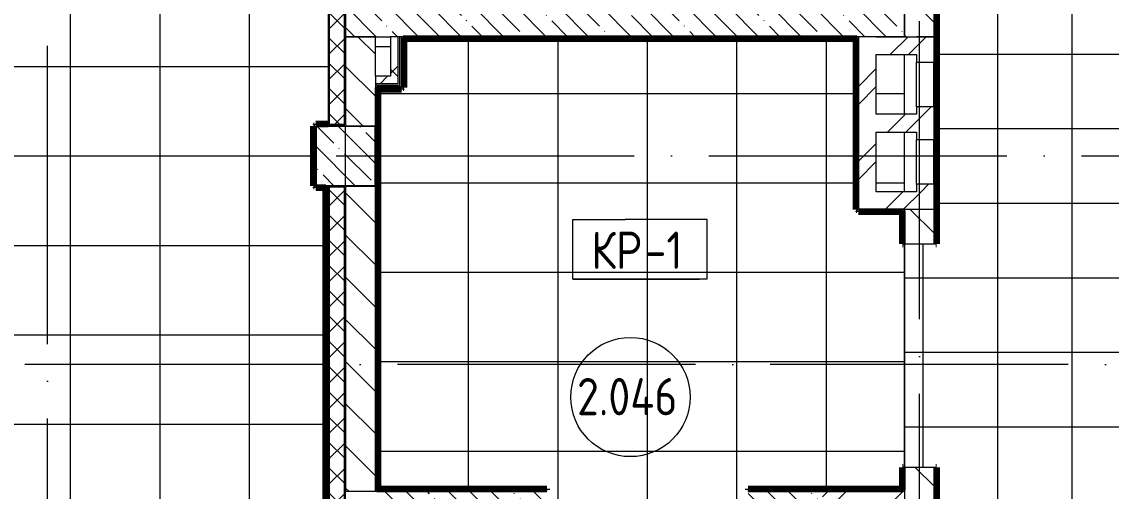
# Model space of a CAD drawing. Header units: millimetres. Extents: x 97 to 214665, y -4577 to 61202.
# Drawn here: x 191826 to 199134, y 30275 to 33425 of the extents above; entities that cross this region are included whole.
import ezdxf

# ---------------------------------------------------------------- set-up
doc = ezdxf.new("R2010")
doc.units = ezdxf.units.MM
doc.linetypes.add('ADSK_Линия сетки', pattern=[2500, 2000, -250, 0, -250])
for name, color, linetype, lineweight in [('A-AREA-____-IDEN', 2, 'Continuous', 20), ('A-FLOR-____-IDEN', 11, 'Continuous', 20), ('A-FLOR-____-OTLN', 192, 'Continuous', 9), ('A-FLOR-____-PATT', 8, 'Continuous', 9), ('A-GENM-____-MCUT', 13, 'Continuous', 9), ('A-GENM-____-OTLN', 13, 'Continuous', 9), ('A-WALL-____-MCUT', 113, 'Continuous', 9), ('A-WALL-____-PATT', 111, 'Continuous', 9), ('A-WALL-FNSH-MCUT', 113, 'Continuous', 9), ('I-WALL-____-OTLN', 2, 'Continuous', 9), ('S-COLS-____-MCUT', 52, 'Continuous', 9), ('S-COLS-____-OTLN', 52, 'Continuous', 9), ('S-GRID-____-OTLN', 1, 'Continuous', 9)]:
    doc.layers.add(name, color=color, linetype=linetype, lineweight=lineweight)
doc.styles.add('GOST Common', font='GOST_Common.ttf', dxfattribs={"width": 0.9, "height": 250})
pattern_1 = [(45, (0, 0), (-251.4472, 251.4472), []), (45, (0, 381), (-251.4472, 251.4472), [])]
pattern_2 = [(135, (0, 0), (-141.42136, -141.42136), [])]
pattern_3 = [(135, (0, 0), (-142.5612, -142.5612), []), (135, (142.56, 0), (-142.5612, -142.5612), [252.016, -50.403, 3.353, -47.05])]
pattern_4 = [(45, (0, 0), (-141.42136, 141.42136), []), (135, (0, 0), (-141.42136, -141.42136), [])]
pattern_5 = [(135, (57498.11, 0), (-84.85281, -84.85281), []), (225, (57498.11, 0), (84.85281, -84.85281), [])]

# ---------------------------------------------------------------- blocks, each defined once
blk = doc.blocks.new('ASML_АР_Отделка Люка - ВО Отделка люков_Грунтовка 0_Шпатлевка 0_Окраска 0_0-40365353-О_АИ_ПП_4_200_Целиком')
at = {"layer": 'A-GENM-____-MCUT', "color": 130, "lineweight": 25}
for p, q in [((150, 3), (-150, 3)), ((-150, 3), (-150, 0)), ((150, 0), (150, 3)), ((-150, 0), (150, 0))]:
    blk.add_line(p, q, dxfattribs=at)
blk = doc.blocks.new('0083_СОШ675_АР_R22_rvt-1-О_АИ_ПП_4_200_Целиком')
at = {"layer": 'A-WALL-____-PATT', "lineweight": 5}
h = blk.add_hatch(dxfattribs=at)
h.set_pattern_fill('FP_8', color=10, style=0, pattern_type=2)
h.set_pattern_definition(pattern_2)
h.paths.add_polyline_path([(140450, 33325), (140450, 33625), (140250, 33625), (140250, 33325), (140330, 33325)])
h.paths.add_polyline_path([(140250, 34725), (140450, 34725), (140450, 38360), (140250, 38360), (140250, 37498.3)])
h.paths.add_polyline_path([(140450, 39460), (140450, 45325), (140250, 45325), (140250, 39460)])
h = blk.add_hatch(dxfattribs=at)
h.set_pattern_fill('FP_31', color=10, style=0, pattern_type=2)
h.set_pattern_definition(pattern_3)
h.paths.add_polyline_path([(140060, 33325), (140250, 33325), (140250, 33525), (136500, 33525), (136500, 33325), (139940, 33325)])
h = blk.add_hatch(dxfattribs=at)
h.set_pattern_fill('FP_8', color=10, style=0, pattern_type=2)
h.set_pattern_definition(pattern_2)
h.paths.add_polyline_path([(136500, 32725), (136700, 32725), (136700, 33325), (136500, 33325), (136500, 33160.9)])
h = blk.add_hatch(dxfattribs=at)
h.set_pattern_fill('FP_20', color=252, style=0, pattern_type=2)
h.set_pattern_definition(pattern_4)
h.paths.add_polyline_path([(136850, 33059.7), (136850, 33325), (136800, 33325), (136800, 33059.7)])
h = blk.add_hatch(dxfattribs=at)
h.set_pattern_fill('FP_11', color=10, style=0, pattern_type=2)
h.set_pattern_definition(pattern_1)
h.paths.add_polyline_path([(139940, 32285), (140060, 32285), (140060, 33325), (139940, 33325), (139940, 33160.9)])
h = blk.add_hatch(dxfattribs=at)
h.set_pattern_fill('FP_11', color=10, style=0, pattern_type=2)
h.set_pattern_definition(pattern_1)
h.paths.add_polyline_path([(140060, 33205), (140330, 33205), (140330, 33325), (140060, 33325)])
h = blk.add_hatch(dxfattribs=at)
h.set_pattern_fill('FP_11', color=10, style=0, pattern_type=2)
h.set_pattern_definition(pattern_1)
h.paths.add_polyline_path([(140330, 32285), (140450, 32285), (140450, 32335), (140330, 32335)])
h.paths.add_polyline_path([(140447, 32635), (140450, 32635), (140450, 32855), (140330, 32855), (140330, 32635)])
h.paths.add_polyline_path([(140330, 33155), (140450, 33155), (140450, 33325), (140330, 33325), (140330, 33160.9)])
h = blk.add_hatch(dxfattribs=at)
h.set_pattern_fill('FP_20', color=252, style=0, pattern_type=2)
h.set_pattern_definition(pattern_4)
h.paths.add_polyline_path([(136850, 33009.7), (136850, 33059.7), (136700, 33059.7), (136700, 33009.7)])
h = blk.add_hatch(dxfattribs=at)
h.set_pattern_fill('FP_11', color=10, style=0, pattern_type=2)
h.set_pattern_definition(pattern_1)
h.paths.add_polyline_path([(140060, 32685), (140330, 32685), (140330, 32805), (140060, 32805)])
h = blk.add_hatch(dxfattribs=at)
h.set_pattern_fill('FP_8', color=10, style=0, pattern_type=2)
h.set_pattern_definition(pattern_2)
h.paths.add_polyline_path([(136700, 30275), (136700, 32325), (136500, 32325), (136500, 30275)])
h = blk.add_hatch(dxfattribs=at)
h.set_pattern_fill('FP_11', color=10, style=0, pattern_type=2)
h.set_pattern_definition(pattern_1)
h.paths.add_polyline_path([(139940, 32165), (140450, 32165), (140450, 32285), (139940, 32285)])
h = blk.add_hatch(dxfattribs=at)
h.set_pattern_fill('FP_8', color=10, style=0, pattern_type=2)
h.set_pattern_definition(pattern_2)
h.paths.add_polyline_path([(140250, 27425), (140450, 27425), (140450, 30435), (140250, 30435), (140250, 28823.5)])
h.paths.add_polyline_path([(140250, 31935), (140450, 31935), (140450, 32165), (140250, 32165)])
h = blk.add_hatch(dxfattribs=at)
h.set_pattern_fill('FP_31', color=10, style=0, pattern_type=2)
h.set_pattern_definition(pattern_3)
h.paths.add_polyline_path([(139700, 30075), (139700, 30275), (139200, 30275), (139200, 30075), (139500, 30075)])
h.paths.add_polyline_path([(137850, 30075), (137850, 30275), (136700, 30275), (136700, 30075), (137408, 30075)])
h = blk.add_hatch(dxfattribs=at)
h.set_pattern_fill('FP_11', color=10, style=0, pattern_type=2)
h.set_pattern_definition(pattern_1)
h.paths.add_polyline_path([(140250, 30155), (140250, 30275), (139700, 30275), (139700, 30155)])
at = {"layer": 'S-COLS-____-OTLN', "lineweight": 5}
h = blk.add_hatch(dxfattribs=at)
h.set_pattern_fill('FP_31', color=256, style=0, pattern_type=2)
h.set_pattern_definition(pattern_3)
h.paths.add_polyline_path([(136300, 32325), (136700, 32325), (136700, 32725), (136300, 32725)])
at = {"layer": 'A-FLOR-____-OTLN', "color": 90}
for p, q in [((136700, 33260), (136800, 33260)), ((136800, 33060), (136700, 33060))]:
    blk.add_line(p, q, dxfattribs=at)
at = {"layer": 'A-WALL-____-MCUT', "color": 50, "lineweight": 13}
for p, q in [((140250, 33625), (140250, 33325)), ((140450, 33325), (140450, 33625)), ((136500, 33525), (136500, 33325)), ((140250, 33325), (140250, 33525)), ((136500, 33325), (136800, 33325)), ((136500, 33325), (136500, 32725)), ((136700, 33325), (136500, 33325)), ((136700, 33059.7), (136700, 33325)), ((136800, 33325), (136800, 33059.7)), ((136862.5, 33325), (136850, 33325)), ((136850, 33325), (136850, 33059.7)), ((136875, 33325), (136862.5, 33325)), ((136875, 33325), (139940, 33325)), ((139940, 33325), (139940, 32285)), ((140450, 33155), (140450, 33325)), ((140060, 33205), (140330, 33205)), ((140060, 32805), (140060, 33205)), ((140330, 33205), (140330, 33155)), ((140330, 33155), (140447, 33155)), ((136800, 33059.7), (136700, 33059.7)), ((136850, 33059.7), (136850, 33009.7)), ((136850, 33009.7), (136700, 33009.7)), ((136700, 33009.7), (136700, 32997.2)), ((136700, 32997.2), (136700, 32984.7)), ((136700, 32725), (136700, 32984.7)), ((140330, 32855), (140330, 32805)), ((140447, 32855), (140330, 32855)), ((140450, 32635), (140450, 32855)), ((140330, 32805), (140060, 32805)), ((140060, 32685), (140330, 32685)), ((140060, 32285), (140060, 32685)), ((140330, 32685), (140330, 32635)), ((140330, 32635), (140447, 32635)), ((136500, 32325), (136500, 30275)), ((136700, 32325), (136500, 32325)), ((136700, 30275), (136700, 32325)), ((140330, 32335), (140330, 32285)), ((140447, 32335), (140330, 32335)), ((140450, 32285), (140450, 32335)), ((139940, 32285), (139940, 32165)), ((140330, 32285), (140060, 32285)), ((140450, 32165), (140450, 32285)), ((139940, 32165), (140250, 32165)), ((140250, 32165), (140250, 31935)), ((140450, 31935), (140450, 32165)), ((140250, 31935), (140450, 31935)), ((140450, 30435), (140250, 30435)), ((140250, 30435), (140250, 27425)), ((140450, 27425), (140450, 30435)), ((136500, 30275), (136700, 30275)), ((137850, 30275), (136700, 30275))]:
    blk.add_line(p, q, dxfattribs=at)
at = {"layer": 'A-WALL-____-MCUT', "color": 10, "lineweight": 5}
for p, q in [((136850, 33325), (136800, 33325)), ((136862.5, 33325), (136862.5, 33059.7)), ((140060, 33325), (139940, 33325)), ((140060, 33325), (140250, 33325)), ((140250, 33325), (140060, 33325)), ((140250, 33325), (140330, 33325)), ((140330, 33325), (140450, 33325)), ((140450, 33325), (140330, 33325)), ((136700, 33059.7), (136700, 33009.7)), ((136862.5, 33059.7), (136862.5, 33009.7)), ((136862.5, 32997.2), (136700, 32997.2)), ((136862.5, 33009.7), (136862.5, 32997.2)), ((136500, 32725), (136700, 32725)), ((140450, 32165), (140250, 32165))]:
    blk.add_line(p, q, dxfattribs=at)
at = {"layer": 'A-WALL-FNSH-MCUT', "color": 90}
for p, q in [((136875, 33059.7), (136875, 33325)), ((136875, 33009.7), (136875, 33059.7)), ((136700, 32984.7), (136875, 32984.7)), ((136875, 32997.2), (136875, 33009.7)), ((136875, 32984.7), (136875, 32997.2))]:
    blk.add_line(p, q, dxfattribs=at)
at = {"layer": 'I-WALL-____-OTLN', "color": 90}
for p, q in [((140330, 32855), (140330, 33155)), ((140330, 32335), (140330, 32635))]:
    blk.add_line(p, q, dxfattribs=at)
at = {"layer": 'S-COLS-____-MCUT', "color": 130, "lineweight": 25}
for p, q in [((136500, 32725), (136300, 32725)), ((136300, 32725), (136300, 32325)), ((136700, 32325), (136700, 32725)), ((136300, 32325), (136700, 32325))]:
    blk.add_line(p, q, dxfattribs=at)
at = {"layer": 'S-COLS-____-OTLN', "color": 90}
blk.add_line((136700, 32725), (136500, 32725), dxfattribs=at)
at = {"layer": 'A-GENM-____-OTLN', "color": 90, "lineweight": 9, "rotation": 270}
for p in [(140447, 33005), (140447, 32485)]:
    blk.add_blockref('ASML_АР_Отделка Люка - ВО Отделка люков_Грунтовка 0_Шпатлевка 0_Окраска 0_0-40365353-О_АИ_ПП_4_200_Целиком', p, dxfattribs=at)
blk = doc.blocks.new('ADSK_Марка_Перекрытие - Типоразмер_ADSK_Марка-158127-О_АИ_ПП_4_200_Целиком')
at = {"layer": 'A-FLOR-____-IDEN'}
for p, q in [((-4.5, 4), (-1, 4)), ((-4.5, 0), (-4.5, 4)), ((4.5, 4), (-1, 4)), ((4.5, 0), (4.5, 4)), ((4.5, 0), (-4.5, 0)), ((-4.5, 0), (4, 0))]:
    blk.add_line(p, q, dxfattribs=at)
blk = doc.blocks.new('ADSK_Марка_Помещение_ОдноЗначение - Номер-159740-О_АИ_ПП_4_200_Целиком')
at = {"layer": 'A-AREA-____-IDEN'}
blk.add_circle((0, 0), 4, dxfattribs=at)

msp = doc.modelspace()

# ---------------------------------------------------------------- hatches: boundary and pattern name
at = {"layer": 'A-FLOR-____-PATT'}
h = msp.add_hatch(dxfattribs=at)
h.set_pattern_fill('FP_214', color=256, style=0, pattern_type=2)
h.set_pattern_definition([(270, (198373.1, 41707.5), (500, 3e-14), []), (0, (198373.1, 41707.5), (0, 500), [])])
h.paths.add_polyline_path([(194518.12633, 24640), (195188.114412, 24640), (195188.114412, 24655.000586), (195678.114412, 24655.000586), (195678.114412, 24640.000586), (196348.114412, 24640), (196348.114412, 24655.000586), (196838.114412, 24655.000586), (196838.788908, 24640.000586), (197508.114412, 24640.000586), (197508.114412, 24655.000586), (197948.114412, 24655.000586), (197948.114412, 24650.000586), (197958.114412, 24650.000586), (197958.114412, 24640.000586), (202533.09249, 24640), (202533.09249, 27299.999), (202548.114412, 27299.999), (202548.09249, 29799.999), (202533.09249, 29799.999), (202533.09249, 36649.999414), (202548.09249, 36649.999414), (202548.09249, 58575), (202538.09249, 58575), (202538.09249, 58573.500586), (202548.09249, 58573.500586), (202548.09249, 52424.999414), (202533.09249, 52424.999414), (202533.09249, 58560.000586), (202163.078815, 58560.000586), (202163.078815, 58565.000586), (202153.078815, 58565.000586), (202153.078815, 58575.000586), (202148.078815, 58575.787917), (202148.078815, 58760.000586), (198370.408361, 58760.000586), (198370.408361, 58575.000586), (198365.408361, 58575), (198365.152963, 58565.000586), (198355.408361, 58565.000586), (198354.655855, 58560.000586), (197963.114412, 58560.000586), (197963.114412, 51885.000586), (197948.114412, 51885.263219), (197947.59249, 51885.000586), (197747.59249, 51885.000586), (197747.59249, 50245.000586), (197963.114412, 50245.000586), (197963.114412, 48014.999414), (197948.114412, 48014.999414), (197948.114412, 45814.999414), (197963.114412, 45814.999414), (197963.114412, 39459.99902), (197948.114412, 39459.99902), (197948.114412, 38359.99902), (197963.114412, 38359.99902), (197963.114412, 34724.967838), (197948.114412, 34724.967838), (197948.114412, 33624.967838), (197963.114412, 33624.967838), (197963.114412, 31934.999414), (197748.114412, 31934.999414), (197748.114412, 30434.999414), (197963.114412, 30434.23311), (197963.114412, 27425.000586), (197958.114412, 27425), (197958.114412, 27415.000586), (197948.114412, 27415.000586), (197948.114412, 27410.000586), (194388.114412, 27410.000586), (194388.114412, 27105.119334), (194383.114412, 27105.119334), (194382.200661, 27095.11992), (194373.114412, 27095.11992), (194372.049597, 27090.11992), (194213.09249, 27090.11992), (194213.09249, 27095.11992), (194198.114412, 27094.999414), (194198.114412, 24894.999414), (194213.09249, 24894.999414), (194213.09249, 24655.000586), (194518.114412, 24655.000586), (194518.114412, 24640.000586)])
h.paths.add_polyline_path([(202548.09249, 24640.000586), (202548.113444, 24640.000586), (202548.09249, 24640.013272)])
h.paths.add_polyline_path([(202548.09249, 30925), (202548.114412, 30925), (202548.09249, 31024.996602)])
h.paths.add_polyline_path([(202548.09249, 39149.999414), (202533.09249, 39149.999414), (202533.09249, 45574.999), (202548.09249, 45574.999), (202548.09249, 40024.96086)])
h.paths.add_polyline_path([(202538.09249, 46824.999), (202533.09249, 46824.999), (202533.09249, 49924.999414), (202548.09249, 49924.999414), (202548.09249, 46824.999)])
h = msp.add_hatch(dxfattribs=at)
h.set_pattern_fill('FP_190', color=256, style=0, pattern_type=2)
h.set_pattern_definition([(0, (192753.1, 36724), (0, 600), []), (90, (192753.1, 36724), (-600, 4e-14), [])])
h.paths.add_polyline_path([(191818.09249, 28323.999414), (193783.09249, 28323.999414), (193783.09249, 28540.000586), (193865.115412, 28540.000586), (193865.115412, 32310.000586), (193798.09249, 32310.000586), (193798.09249, 32315.000586), (193788.09249, 32315.000586), (193788.09249, 32325), (193783.09249, 32325), (193783.09249, 32725), (193788.09249, 32725.000586), (193788.09249, 32735.000586), (193798.09249, 32735.000586), (193798.09249, 32740.000586), (193880.115412, 32740.000586), (193880.115412, 36510.000586), (193798.09249, 36510.531535), (193798.09249, 36515.000586), (193788.09249, 36515.000586), (193788.09249, 36525.000586), (193783.09249, 36525), (193783.09249, 36925), (193788.09249, 36925.000586), (193788.09249, 36935.000586), (193798.09249, 36935.000586), (193798.09249, 36940.000586), (193880.115412, 36940.000586), (193880.115412, 40710.000586), (193798.09249, 40710.000586), (193798.09249, 40715.000586), (193788.09249, 40715.000586), (193788.09249, 40725), (193783.09249, 40725), (193783.09249, 41125), (193788.09249, 41125.000586), (193788.09249, 41135.000586), (193798.09249, 41135.000586), (193798.09249, 41140.000586), (193880.114412, 41140.000586), (193880.114412, 44910.032748), (193798.069569, 44910.032748), (193798.069569, 44915.032748), (193788.069569, 44915.032748), (193788.069569, 44925.032748), (193783.069569, 44926.016524), (193783.069569, 45090.96901), (193788.069569, 45090.96901), (193788.069569, 45123.968424), (191818.09249, 45123.968424), (191818.09249, 43079), (191528.026458, 43079), (191527.093602, 30380.00157), (191518.026458, 30380.00157), (191518.026458, 30369.000984), (191818.09249, 30369.000984), (191818.09249, 28823.541159)])
h.paths.add_polyline_path([(193939.729272, 28525), (193998.09249, 28525), (193998.09249, 28535.000586), (193939.115412, 28535.000586), (193939.118401, 28525)])
h.paths.add_polyline_path([(193998.114412, 32315.000586), (193998.114412, 32323.999414), (193939.115412, 32323.999414), (193939.729272, 32315.000586), (193988.115412, 32315.000586)])
h.paths.add_polyline_path([(193998.114412, 36925), (193998.114412, 36935.000586), (193939.115412, 36935.000586), (193939.729272, 36925), (193988.115412, 36925)])
h.paths.add_polyline_path([(193998.114412, 40715.000586), (193998.114412, 40723.999414), (193939.115412, 40723.999414), (193939.729272, 40715.000586), (193988.115412, 40715.000586)])
h.paths.add_polyline_path([(193939.729272, 41125), (193998.114412, 41125), (193998.114412, 41135.000586), (193939.114412, 41135.000586), (193939.11787, 41125)])
h.paths.add_polyline_path([(193998.114412, 44915.032748), (193998.114412, 44923.999414), (193939.114412, 44923.999414), (193939.729272, 44915.032748), (193988.114412, 44915.032748)])
h.paths.add_polyline_path([(193798.069569, 44925.032748), (193798.09249, 44925.05567), (193798.069569, 45090.96901)])
h = msp.add_hatch(dxfattribs=at)
h.set_pattern_fill('FP_192', color=256, style=0, pattern_type=2)
h.set_pattern_definition([(90, (196023.1, 31744), (-600, 4e-14), []), (180, (196023.1, 31744), (-7e-14, -600), [])])
h.paths.add_polyline_path([(196698.09249, 30074.000398), (196698.114412, 30290.000984), (197733.114412, 30290.000984), (197733.114412, 30434.999414), (197748.114412, 30434.999414), (197748.114412, 31934.999414), (197733.114412, 31934.999414), (197733.114412, 32149.967838), (197438.114412, 32149.967838), (197438.114412, 32154.967838), (197428.114412, 32154.967838), (197428.114412, 32164.967838), (197423.114412, 32164.967838), (197423.114412, 33309.968424), (194388.114412, 33309.968424), (194388.114412, 32984.729234), (194383.114412, 32984.729234), (194383.114412, 32974.729234), (194373.114412, 32974.729234), (194373.114412, 32969.729234), (194213.114412, 32969.729234), (194213.114412, 30290.000984), (195348.114412, 30290.000984), (195348.114412, 30074.000398), (196695.593376, 30074.000398)])
h.paths.add_polyline_path([(197748.114412, 32284.967838), (197748.114412, 32684.967838), (197558.114412, 32684.967838), (197558.114412, 32284.967838)])
h.paths.add_polyline_path([(197637.506674, 32804.967838), (197748.114412, 32804.967838), (197748.114412, 33204.967838), (197558.114412, 33204.967838), (197558.114412, 32804.967838), (197569.436643, 32804.967838)])
at = {"layer": 'A-WALL-____-PATT'}
h = msp.add_hatch(color=7, dxfattribs=at)
h.paths.add_polyline_path([(197948.114412, 32134.967838), (197958.114412, 32134.967838), (197958.114412, 33624.967838), (197948.114412, 33624.967838), (197948.114412, 32334.967838)])
h.paths.add_polyline_path([(197958.114412, 34724.967838), (197958.114412, 38359.99902), (197948.114412, 38359.99902), (197948.114412, 34724.967838)])
h.paths.add_polyline_path([(197948.114412, 39459.99902), (197958.114412, 39459.99902), (197958.114412, 40924.96901), (197948.114412, 40924.96901), (197948.114412, 40389.875052)])
at = {"layer": 'A-WALL-____-PATT', "lineweight": 5}
for points in [[(193880.115412, 32735.000586), (193888.115412, 32735.000586), (193888.115412, 36515.000586), (193880.115412, 36515.000586), (193880.115412, 33160.916369)], [(193888.115412, 28535.000586), (193888.115412, 32315.000586), (193880.115412, 32315.000586), (193880.115412, 28535.000586)]]:
    msp.add_hatch(color=7, dxfattribs=at).paths.add_polyline_path(points)
at = {"layer": 'A-WALL-____-PATT'}
h = msp.add_hatch(dxfattribs=at)
h.set_pattern_fill('FP_7', style=0, pattern_type=2)
h.set_pattern_definition(pattern_5)
h.paths.add_polyline_path([(193939.729272, 32735.000586), (193988.115412, 32735.000586), (193988.115412, 36515.000586), (193888.115412, 36515.000586), (193888.115412, 32735.000586)])
for points in [[(197438.114412, 33314.968424), (197438.114412, 33324.968424), (194373.114412, 33324.968424), (194373.114412, 33314.968424), (197428.114412, 33314.968424)], [(194383.114412, 32984.729234), (194383.114412, 33314.968424), (194373.114412, 33314.968424), (194373.114412, 32984.729234)], [(197438.114412, 32164.967838), (197438.114412, 33314.968424), (197428.114412, 33314.968424), (197428.114412, 32164.967838)], [(194198.114412, 30275.000984), (194208.114412, 30275.000984), (194208.114412, 32984.729234), (194198.114412, 32984.729234), (194198.114412, 31715.124633)], [(194208.114412, 32974.729234), (194383.114412, 32974.729234), (194383.114412, 32984.729234), (194208.114412, 32984.729234)], [(193788.09249, 32725.000586), (193998.115412, 32725.000586), (193998.115412, 32735.000586), (193788.09249, 32735.000586)], [(193798.09249, 32325.000586), (193798.09249, 32725.000586), (193788.09249, 32725.000586), (193788.09249, 32325.000586)], [(193880.115412, 32315.000586), (193939.115412, 32315.000586), (193939.115412, 32325.000586), (193788.09249, 32325.000586), (193788.09249, 32315.000586)], [(197738.114412, 32154.967838), (197738.114412, 32164.967838), (197428.114412, 32164.967838), (197428.114412, 32154.967838)]]:
    msp.add_hatch(color=7, dxfattribs=at).paths.add_polyline_path(points)
h = msp.add_hatch(dxfattribs=at)
h.set_pattern_fill('FP_7', style=0, pattern_type=2)
h.set_pattern_definition(pattern_5)
h.paths.add_polyline_path([(193939.115412, 28535.000586), (193988.115412, 28535.000586), (193988.115412, 32315.000586), (193888.115412, 32315.000586), (193888.115412, 28535.000586)])
h = msp.add_hatch(color=7, dxfattribs=at)
h.paths.add_polyline_path([(197748.114412, 30285.000984), (197748.114412, 30434.999414), (197738.114412, 30434.999414), (197738.114412, 30285.000984)])
h.paths.add_polyline_path([(197738.114412, 31934.999414), (197748.114412, 31934.999414), (197748.114412, 32164.967838), (197738.114412, 32164.967838), (197738.114412, 32154.967838)])
h = msp.add_hatch(color=7, dxfattribs=at)
h.paths.add_polyline_path([(197958.114412, 30234.967838), (197958.114412, 30434.999414), (197948.114412, 30434.999414), (197948.114412, 30234.967838)])
h.paths.add_polyline_path([(197948.114412, 31934.999414), (197958.114412, 31934.999414), (197958.114412, 32134.967838), (197948.114412, 32134.967838)])
h = msp.add_hatch(color=7, dxfattribs=at)
h.paths.add_polyline_path([(196698.114412, 30275.000984), (197748.114412, 30275.000984), (197748.114412, 30285.000984), (196698.114412, 30285.000984)])
h.paths.add_polyline_path([(194208.114412, 30275.000984), (195348.114412, 30275.000984), (195348.114412, 30285.000984), (194208.114412, 30285.000984)])

# ---------------------------------------------------------------- linework, layer by layer
at = {"layer": 'A-FLOR-____-OTLN'}
for p, q in [((197748.114412, 32804.967838), (197748.114412, 33204.967838)), ((197748.114412, 32284.967838), (197748.114412, 32684.967838)), ((193998.114412, 32323.999414), (193939.729272, 32323.999414)), ((197748.114412, 30434.999414), (197748.114412, 31934.999414)), ((197748.114412, 31934.999414), (197748.114412, 30434.999414))]:
    msp.add_line(p, q, dxfattribs=at)
at = {"layer": 'A-WALL-____-MCUT'}
for p, q in [((193888.115412, 36515.000586), (193888.115412, 32735.000586)), ((193988.115412, 36515.000586), (193988.115412, 32735.000586)), ((193888.115412, 32315.000586), (193888.115412, 28535.000586)), ((193988.115412, 32315.000586), (193988.115412, 28535.000586)), ((197948.114412, 32134.967838), (197958.114412, 32134.967838))]:
    msp.add_line(p, q, dxfattribs=at)
at = {"layer": 'A-WALL-____-MCUT', "color": 7}
for p, q in [((193998.115412, 32725.000586), (193998.115412, 36525.000586)), ((197948.114412, 33624.967838), (197948.114412, 33154.967838)), ((197958.114412, 31934.999414), (197958.114412, 33624.967838)), ((197438.114412, 33324.968424), (194373.114412, 33324.968424)), ((194373.114412, 33324.968424), (194373.114412, 32984.729234)), ((194383.114412, 33314.968424), (197428.114412, 33314.968424)), ((194383.114412, 32974.729234), (194383.114412, 33314.968424)), ((197428.114412, 33314.968424), (197428.114412, 32154.967838)), ((197438.114412, 32164.967838), (197438.114412, 33324.968424)), ((194198.114412, 32984.729234), (194198.114412, 30275.000984)), ((194373.114412, 32984.729234), (194198.114412, 32984.729234)), ((194208.114412, 30285.000984), (194208.114412, 32974.729234)), ((194208.114412, 32974.729234), (194383.114412, 32974.729234)), ((197948.114412, 32854.967838), (197948.114412, 32634.967838)), ((193788.09249, 32735.000586), (193788.09249, 32315.000586)), ((193998.115412, 32735.000586), (193788.09249, 32735.000586)), ((193798.09249, 32325.000586), (193798.09249, 32725.000586)), ((193798.09249, 32725.000586), (193998.115412, 32725.000586)), ((193998.115412, 32315.000586), (193788.09249, 32315.000586)), ((193939.115412, 32325.000586), (193798.09249, 32325.000586)), ((193939.115412, 32315.000586), (193939.115412, 32325.000586)), ((193998.115412, 28535.000586), (193998.115412, 32315.000586)), ((197948.114412, 32334.967838), (197948.114412, 31934.999414)), ((197748.114412, 32164.967838), (197438.114412, 32164.967838)), ((197748.114412, 31934.999414), (197748.114412, 32164.967838)), ((197428.114412, 32154.967838), (197738.114412, 32154.967838)), ((197738.114412, 32154.967838), (197738.114412, 31934.999414)), ((197738.114412, 31934.999414), (197748.114412, 31934.999414)), ((197948.114412, 31934.999414), (197958.114412, 31934.999414)), ((197738.114412, 30434.999414), (197738.114412, 30285.000984)), ((197748.114412, 30434.999414), (197738.114412, 30434.999414)), ((197748.114412, 30275.000984), (197748.114412, 30434.999414)), ((197948.114412, 30434.999414), (197948.114412, 27425.000586)), ((197958.114412, 30434.999414), (197948.114412, 30434.999414)), ((197958.114412, 27415.000586), (197958.114412, 30434.999414)), ((194198.114412, 30275.000984), (195348.114412, 30275.000984)), ((195348.114412, 30285.000984), (194208.114412, 30285.000984)), ((195348.114412, 30275.000984), (195348.114412, 30285.000984)), ((197738.114412, 30285.000984), (196698.114412, 30285.000984)), ((196698.114412, 30285.000984), (196698.114412, 30275.000984)), ((196698.114412, 30275.000984), (197748.114412, 30275.000984))]:
    msp.add_line(p, q, dxfattribs=at)
at = {"layer": 'A-WALL-FNSH-MCUT', "color": 7}
for p, q in [((193880.115412, 36515.000586), (193880.115412, 32735.000586)), ((193880.115412, 32315.000586), (193880.115412, 28535.000586))]:
    msp.add_line(p, q, dxfattribs=at)
at = {"layer": 'I-WALL-____-OTLN', "color": 5, "lineweight": 90}
for p, q in [((197963.114412, 33624.967838), (197963.114412, 31934.999414)), ((197958.114412, 31934.999414), (197963.114412, 31934.999414)), ((197963.114412, 30434.999414), (197958.114412, 30434.999414)), ((197963.114412, 30434.999414), (197963.114412, 27425.000586))]:
    msp.add_line(p, q, dxfattribs=at)
at = {"layer": 'I-WALL-____-OTLN', "color": 1, "lineweight": 90}
for p, q in [((197428.114412, 33309.968424), (194383.114412, 33309.968424)), ((194388.114412, 33314.984791), (194388.114412, 32984.729234)), ((197423.114412, 32164.967838), (197423.114412, 33314.968424)), ((194373.114412, 32969.729234), (194208.114412, 32969.729234)), ((194213.114412, 32974.729234), (194213.114412, 30285.000984)), ((194373.114412, 32969.729234), (194373.114412, 32974.729234)), ((194383.114412, 32984.729234), (194388.114412, 32984.729234)), ((193783.09249, 32325.000586), (193783.09249, 32725.000586)), ((193788.09249, 32725.000586), (193783.09249, 32725.000586)), ((193798.09249, 32740.000586), (193880.115412, 32740.000586)), ((193798.09249, 32740.000586), (193798.09249, 32735.000586)), ((193783.09249, 32325.000586), (193788.09249, 32325.000586)), ((193798.09249, 32315.000586), (193798.09249, 32310.000586)), ((193865.115412, 32310.000586), (193798.09249, 32310.000586)), ((193865.115412, 28540.000586), (193865.115412, 32310.000586)), ((197423.114412, 32164.967838), (197428.114412, 32164.967838)), ((197438.114412, 32154.967838), (197438.114412, 32149.967838)), ((197738.341717, 32149.967838), (197438.114412, 32149.967838)), ((197733.114412, 31934.999414), (197733.114412, 32154.967838)), ((197733.114412, 31934.999414), (197738.114412, 31934.999414)), ((197733.114412, 30284.952907), (197733.114412, 30434.999414)), ((197738.114412, 30434.999414), (197733.114412, 30434.999414)), ((194208.095891, 30290.000984), (195348.114412, 30290.000984)), ((195348.114412, 30285.000984), (195348.114412, 30290.000984)), ((196698.114412, 30290.000984), (197738.114412, 30290.000984)), ((196698.114412, 30290.000984), (196698.114412, 30285.000984))]:
    msp.add_line(p, q, dxfattribs=at)
at = {"layer": 'S-GRID-____-OTLN', "linetype": 'ADSK_Линия сетки'}
for p, q in [((191998.115542, -3738.839947), (191998.115542, 61202.00513)), ((193998.115412, -3572.657751), (193998.115412, 61202.00513)), ((197848.115412, -3572.657751), (197848.115412, 61202.00513)), ((53928.563196, 32525.000984), (213846.668489, 32525.000984)), ((213846.668489, 31125.11992), (156818.114412, 31125.11992))]:
    msp.add_line(p, q, dxfattribs=at)

# ---------------------------------------------------------------- block references
at = {"color": 250, "lineweight": 5}
msp.add_blockref('0083_СОШ675_АР_R22_rvt-1-О_АИ_ПП_4_200_Целиком', (57498.114412, 0), dxfattribs=at)
at = {"layer": 'A-AREA-____-IDEN', "xscale": 99.99999999999993, "yscale": 99.99999999999993, "zscale": 99.99999999999993}
msp.add_blockref('ADSK_Марка_Помещение_ОдноЗначение - Номер-159740-О_АИ_ПП_4_200_Целиком', (195908.752153, 30906.964365), dxfattribs=at)
at = {"layer": 'A-FLOR-____-IDEN', "xscale": 99.99999999999993, "yscale": 99.99999999999993, "zscale": 99.99999999999993}
msp.add_blockref('ADSK_Марка_Перекрытие - Типоразмер_ADSK_Марка-158127-О_АИ_ПП_4_200_Целиком', (195973.114412, 31698.984118), dxfattribs=at)

# ---------------------------------------------------------------- texts
at = {"layer": 'A-AREA-____-IDEN', "lineweight": 9, "insert": (195550.544895, 31034.689437), "char_height": 250, "width": 880.252875, "attachment_point": 1, "style": 'GOST Common'}
msp.add_mtext('2.046', dxfattribs=at)
at = {"layer": 'A-FLOR-____-IDEN', "lineweight": 9, "char_height": 250, "attachment_point": 1, "style": 'GOST Common'}
for s, insert, width in [('КР', (195647.033566, 32016.821692), 432.91125), ('-1', (196004.221066, 32016.821692), 331.898625)]:
    msp.add_mtext(s, dxfattribs=dict(at, insert=insert, width=width))

doc.saveas('drawing.dxf')
